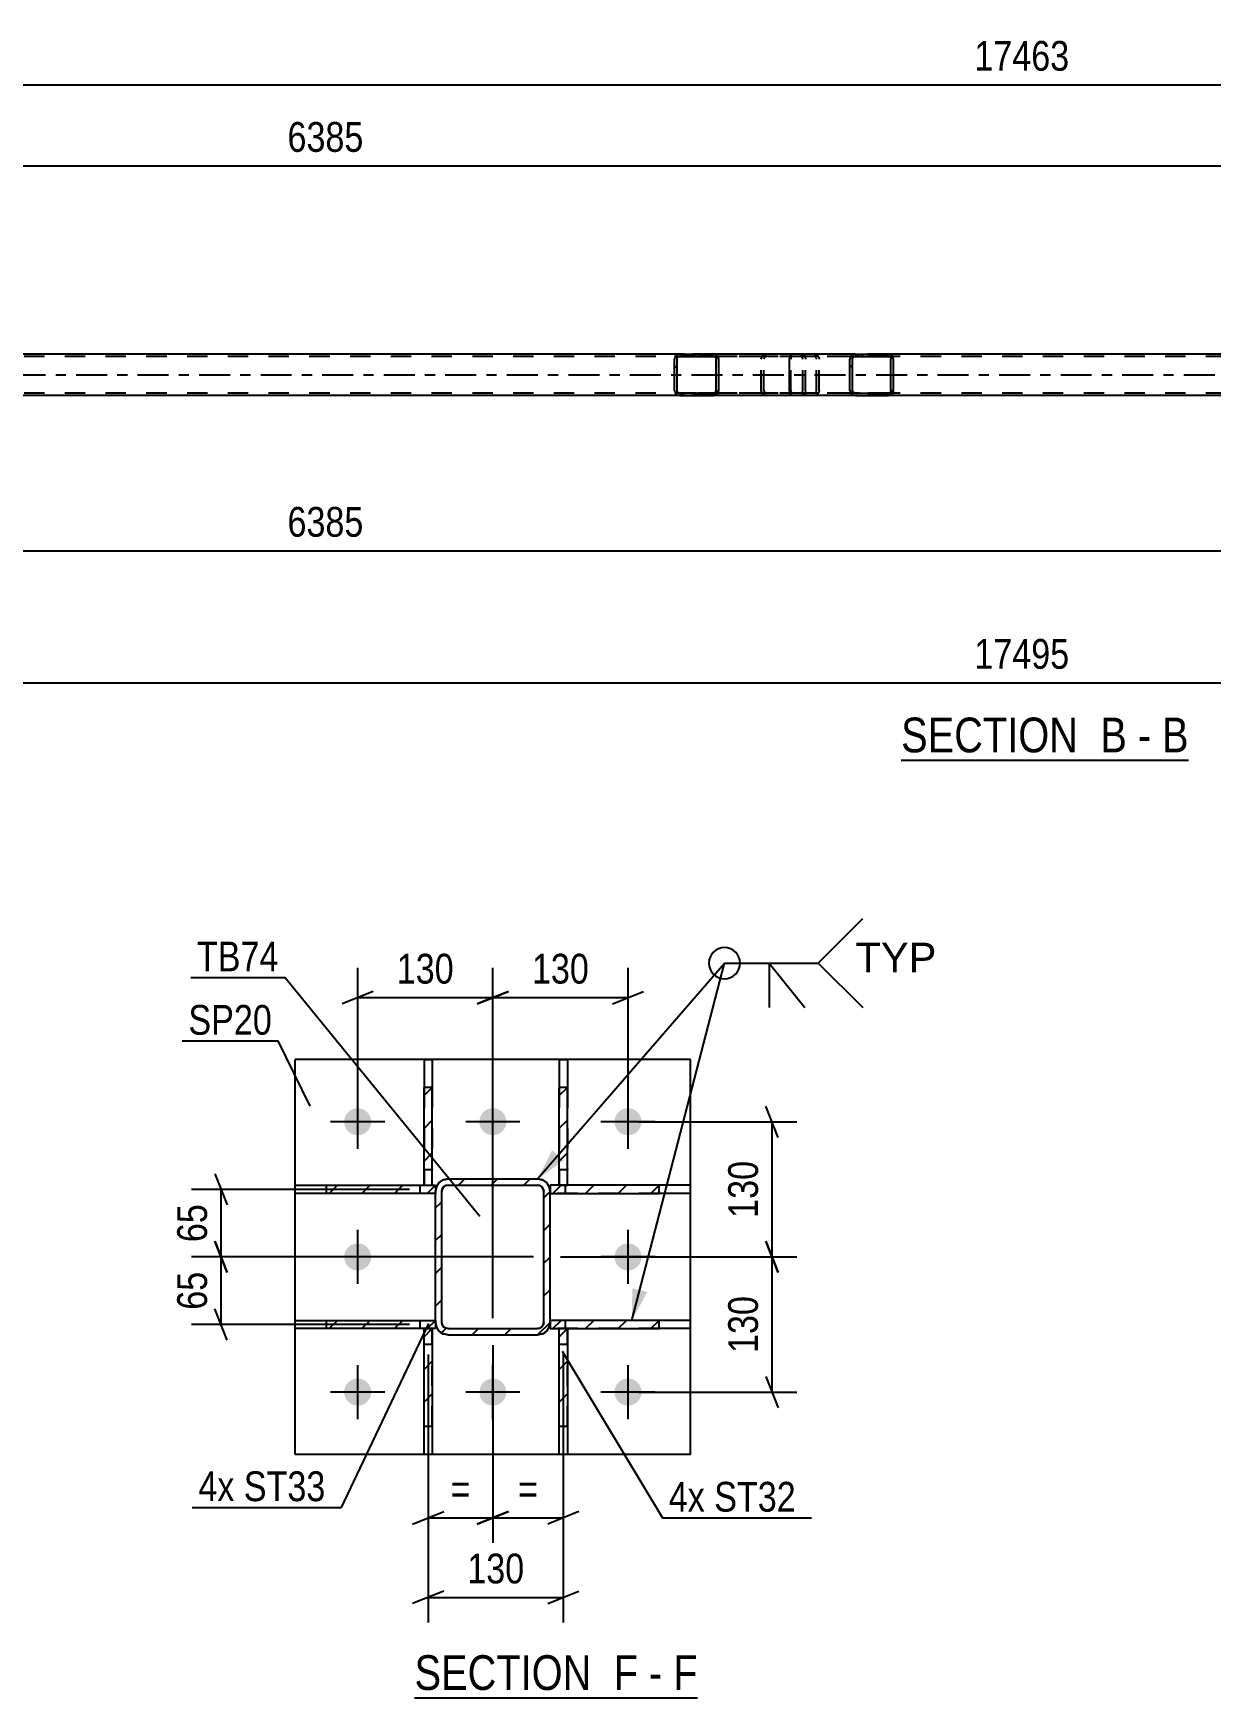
# Model space of a CAD drawing. Header units: millimetres. Extents: x -49 to 792, y -420 to 174.
# Drawn here: x 290.3 to 403.6, y -326.6 to -166.5 of the extents above; entities that cross this region are included whole.
import ezdxf

# ---------------------------------------------------------------- set-up
doc = ezdxf.new("R2010")
doc.units = ezdxf.units.MM
doc.linetypes.add('DXK_LINE_DOT2', pattern=[3.9198, 1.9599, -1.9599])
doc.linetypes.add('DXK_LINE_DOT3', pattern=[5.9187, 2.979, -0.9799, 0.9799, -0.9799])
doc.styles.add('Arial', font='ARIAL.TTF', dxfattribs={"height": 0.2})
doc.styles.add('Arial Narrow', font='ARIALN.TTF', dxfattribs={"height": 0.2})

# ---------------------------------------------------------------- blocks, each defined once
blk = doc.blocks.new('Unknown-122570535-12 - 7274')
at = {"color": 6, "linetype": 'Continuous'}
blk.add_line((373.8, -236.39), (401.45, -236.39), dxfattribs=at)
at = {"color": 0, "linetype": 'Continuous'}
for points in [[(391.91, -235.64), (391.91, -232.14), (373.8, -232.14), (373.8, -235.64)], [(395.51, -235.64), (395.51, -232.14), (392.96, -232.14), (392.96, -235.64)], [(397.84, -235.64), (397.84, -232.14), (396.56, -232.14), (396.56, -235.64)], [(401.45, -235.64), (401.45, -232.14), (398.89, -232.14), (398.89, -235.64)]]:
    blk.add_wipeout(points, dxfattribs=at)
at = {"color": 7, "linetype": 'Continuous', "style": 'Arial Narrow'}
for s, p in [('SECTION ', (373.8, -235.64)), ('B', (392.96, -235.64)), ('B', (398.89, -235.64)), ('-', (396.56, -235.64))]:
    blk.add_text(s, height=3.34, dxfattribs=at).set_placement(p)
blk = doc.blocks.new('Unknown-122570535-17 - 3481')
at = {"color": 6, "linetype": 'Continuous'}
blk.add_line((327, -326.57), (354.22, -326.57), dxfattribs=at)
at = {"color": 0, "linetype": 'Continuous'}
for points in [[(345.11, -325.82), (345.11, -322.32), (327, -322.32), (327, -325.82)], [(348.5, -325.82), (348.5, -322.32), (346.16, -322.32), (346.16, -325.82)], [(350.83, -325.82), (350.83, -322.32), (349.55, -322.32), (349.55, -325.82)], [(354.22, -325.82), (354.22, -322.32), (351.88, -322.32), (351.88, -325.82)]]:
    blk.add_wipeout(points, dxfattribs=at)
at = {"color": 7, "linetype": 'Continuous', "style": 'Arial Narrow'}
for s, p in [('SECTION ', (327, -325.82)), ('F', (346.16, -325.82)), ('F', (351.88, -325.82)), ('-', (349.55, -325.82))]:
    blk.add_text(s, height=3.34, dxfattribs=at).set_placement(p)
blk = doc.blocks.new('Part-122570535-7421 - 7274')
at = {"color": 7, "linetype": 'DXK_LINE_DOT2'}
for p, q in [((714.74, -197.57), (45.86, -197.57)), ((372.57, -197.33), (352.51, -197.33)), ((714.74, -201.09), (45.86, -201.09)), ((372.57, -201.33), (352.51, -201.33))]:
    blk.add_line(p, q, dxfattribs=at)
at = {"color": 2, "linetype": 'Continuous'}
for p, q in [((352.51, -197.33), (287.44, -197.33)), ((437.64, -197.33), (372.57, -197.33)), ((352.51, -201.33), (287.44, -201.33)), ((437.64, -201.33), (372.57, -201.33))]:
    blk.add_line(p, q, dxfattribs=at)
at = {"color": 7, "linetype": 'DXK_LINE_DOT3'}
blk.add_line((45.86, -199.33), (714.74, -199.33), dxfattribs=at)
blk = doc.blocks.new('Part-122570535-7478 - 7274')
at = {"linetype": 'Continuous'}
h = blk.add_hatch(dxfattribs=at)
h.set_pattern_fill('', scale=0.7, style=0, pattern_type=0)
h.set_pattern_definition([(45, (356.216, -197.6216), (-1.57154, 1.57154), [])])
h.paths.add_polyline_path([(356.25, -197.81), (356.22, -197.62), (356.11, -197.47), (355.94, -197.36), (355.74, -197.33), (352.51, -197.33), (352.31, -197.36), (352.15, -197.47), (352.04, -197.62), (352, -197.81), (352, -200.85), (352.04, -201.03), (352.15, -201.18), (352.31, -201.29), (352.51, -201.33), (355.74, -201.33), (355.94, -201.29), (356.11, -201.18), (356.22, -201.03), (356.25, -200.85)])
h.paths.add_polyline_path([(355.98, -200.94), (355.92, -201.01), (355.84, -201.07), (355.74, -201.09), (352.51, -201.09), (352.41, -201.07), (352.33, -201.01), (352.27, -200.94), (352.25, -200.85), (352.25, -197.81), (352.27, -197.71), (352.33, -197.64), (352.41, -197.58), (352.51, -197.57), (355.74, -197.57), (355.84, -197.58), (355.92, -197.64), (355.98, -197.71), (356, -197.81), (356, -200.85)])
at = {"color": 2, "linetype": 'Continuous'}
for p, q in [((352.04, -197.62), (352, -197.81)), ((352, -200.85), (352, -197.81)), ((352.25, -197.81), (352.27, -197.71)), ((352.25, -200.85), (352.25, -197.81)), ((352.27, -197.71), (352.33, -197.64)), ((352.51, -197.33), (352.31, -197.36)), ((352.33, -197.64), (352.41, -197.58)), ((352.41, -197.58), (352.51, -197.57)), ((352.51, -197.33), (355.74, -197.33)), ((352.51, -197.57), (355.74, -197.57)), ((363.33, -197.33), (355.74, -197.33)), ((355.94, -197.36), (355.74, -197.33)), ((355.74, -197.57), (355.84, -197.58)), ((355.84, -197.58), (355.92, -197.64)), ((355.92, -197.64), (355.98, -197.71)), ((355.98, -197.71), (356, -197.81)), ((356, -200.85), (356, -197.81)), ((356.25, -197.81), (356.22, -197.62)), ((356.25, -200.85), (356.25, -197.81)), ((352, -200.85), (352.04, -201.03)), ((352.27, -200.94), (352.25, -200.85)), ((352.33, -201.01), (352.27, -200.94)), ((352.31, -201.29), (352.51, -201.33)), ((352.41, -201.07), (352.33, -201.01)), ((352.51, -201.09), (352.41, -201.07)), ((352.51, -201.09), (355.74, -201.09)), ((352.51, -201.33), (355.74, -201.33)), ((355.84, -201.07), (355.74, -201.09)), ((355.74, -201.33), (355.94, -201.29)), ((363.33, -201.33), (355.74, -201.33)), ((355.92, -201.01), (355.84, -201.07)), ((355.98, -200.94), (355.92, -201.01)), ((356, -200.85), (355.98, -200.94)), ((356.22, -201.03), (356.25, -200.85))]:
    blk.add_line(p, q, dxfattribs=at)
at = {"color": 7, "linetype": 'DXK_LINE_DOT2'}
for p, q in [((355.74, -197.33), (352.51, -197.33)), ((364.09, -197.57), (352.51, -197.57)), ((360.35, -197.81), (360.39, -197.62)), ((360.35, -200.85), (360.35, -197.81)), ((360.62, -197.71), (360.6, -197.81)), ((360.6, -200.85), (360.6, -197.81)), ((360.68, -197.64), (360.62, -197.71)), ((360.66, -197.36), (360.86, -197.33)), ((360.76, -197.58), (360.68, -197.64)), ((360.86, -197.57), (360.76, -197.58)), ((364.09, -197.33), (363.33, -197.33)), ((364.09, -197.33), (364.29, -197.36)), ((364.19, -197.58), (364.09, -197.57)), ((364.27, -197.64), (364.19, -197.58)), ((364.33, -197.71), (364.27, -197.64)), ((364.35, -197.81), (364.33, -197.71)), ((364.35, -200.85), (364.35, -197.81)), ((364.57, -197.62), (364.6, -197.81)), ((364.6, -200.85), (364.6, -197.81)), ((364.09, -201.09), (352.51, -201.09)), ((355.74, -201.33), (352.51, -201.33)), ((360.39, -201.03), (360.35, -200.85)), ((360.6, -200.85), (360.62, -200.94)), ((360.62, -200.94), (360.68, -201.01)), ((360.86, -201.33), (360.66, -201.29)), ((360.68, -201.01), (360.7, -201.03)), ((360.7, -201.03), (360.76, -201.07)), ((360.76, -201.07), (360.86, -201.09)), ((364.09, -201.33), (363.33, -201.33)), ((364.09, -201.09), (364.19, -201.07)), ((364.29, -201.29), (364.09, -201.33)), ((364.19, -201.07), (364.27, -201.01)), ((364.27, -201.01), (364.33, -200.94)), ((364.33, -200.94), (364.35, -200.85)), ((364.6, -200.85), (364.57, -201.03))]:
    blk.add_line(p, q, dxfattribs=at)
at = {"color": 2, "linetype": 'Continuous'}
for centre, start, end in [((352.49, -197.83), 110.7583, 155.68), ((355.76, -197.83), 24.32, 69.2417), ((352.49, -200.82), 204.32, 249.2417), ((355.76, -200.82), 290.7583, 335.68)]:
    blk.add_arc(centre, 0.496, start, end, dxfattribs=at)
at = {"color": 7, "linetype": 'DXK_LINE_DOT2'}
for centre, start, end in [((360.84, -197.83), 110.7583, 155.68), ((364.11, -197.83), 24.32, 69.2417), ((360.84, -200.82), 204.32, 249.2417), ((364.11, -200.82), 290.7583, 335.68)]:
    blk.add_arc(centre, 0.496, start, end, dxfattribs=at)
blk = doc.blocks.new('Part-122570535-7416 - 7274')
at = {"linetype": 'Continuous'}
h = blk.add_hatch(dxfattribs=at)
h.set_pattern_fill('', scale=0.7, style=0, pattern_type=0)
h.set_pattern_definition([(45, (373.034, -197.6216), (-1.57154, 1.57154), [])])
h.paths.add_polyline_path([(373.07, -197.81), (373.03, -197.62), (372.92, -197.47), (372.76, -197.36), (372.57, -197.33), (369.39, -197.33), (369.19, -197.36), (369.03, -197.47), (368.92, -197.62), (368.88, -197.81), (368.88, -200.85), (368.92, -201.03), (369.03, -201.18), (369.19, -201.29), (369.39, -201.33), (372.57, -201.33), (372.76, -201.29), (372.92, -201.18), (373.03, -201.03), (373.07, -200.85)])
h.paths.add_polyline_path([(372.8, -200.94), (372.75, -201.01), (372.67, -201.07), (372.57, -201.09), (369.39, -201.09), (369.29, -201.07), (369.21, -201.01), (369.15, -200.94), (369.13, -200.85), (369.13, -197.81), (369.15, -197.71), (369.21, -197.64), (369.29, -197.58), (369.39, -197.57), (372.57, -197.57), (372.67, -197.58), (372.75, -197.64), (372.8, -197.71), (372.82, -197.81), (372.82, -200.85)])
at = {"color": 2, "linetype": 'Continuous'}
for p, q in [((363.06, -197.81), (363.08, -197.62)), ((363.06, -200.85), (363.06, -197.81)), ((363.08, -197.62), (363.14, -197.47)), ((363.14, -197.47), (363.22, -197.36)), ((363.22, -197.36), (363.33, -197.33)), ((369.39, -197.33), (363.33, -197.33)), ((368.92, -197.62), (368.88, -197.81)), ((368.88, -200.85), (368.88, -197.81)), ((369.13, -197.81), (369.15, -197.71)), ((369.13, -200.85), (369.13, -197.81)), ((369.15, -197.71), (369.21, -197.64)), ((369.39, -197.33), (369.19, -197.36)), ((369.21, -197.64), (369.29, -197.58)), ((369.29, -197.58), (369.39, -197.57)), ((369.39, -197.33), (372.57, -197.33)), ((369.39, -197.57), (372.57, -197.57)), ((372.76, -197.36), (372.57, -197.33)), ((372.57, -197.57), (372.67, -197.58)), ((372.67, -197.58), (372.75, -197.64)), ((372.75, -197.64), (372.8, -197.71)), ((372.8, -197.71), (372.82, -197.81)), ((372.82, -200.85), (372.82, -197.81)), ((373.07, -197.81), (373.03, -197.62)), ((373.07, -200.85), (373.07, -197.81)), ((363.08, -201.03), (363.06, -200.85)), ((363.14, -201.18), (363.08, -201.03)), ((363.22, -201.29), (363.14, -201.18)), ((363.33, -201.33), (363.22, -201.29)), ((369.39, -201.33), (363.33, -201.33)), ((368.88, -200.85), (368.92, -201.03)), ((369.15, -200.94), (369.13, -200.85)), ((369.21, -201.01), (369.15, -200.94)), ((369.19, -201.29), (369.39, -201.33)), ((369.29, -201.07), (369.21, -201.01)), ((369.39, -201.09), (369.29, -201.07)), ((369.39, -201.09), (372.57, -201.09)), ((369.39, -201.33), (372.57, -201.33)), ((372.67, -201.07), (372.57, -201.09)), ((372.57, -201.33), (372.76, -201.29)), ((372.75, -201.01), (372.67, -201.07)), ((372.8, -200.94), (372.75, -201.01)), ((372.82, -200.85), (372.8, -200.94)), ((373.03, -201.03), (373.07, -200.85))]:
    blk.add_line(p, q, dxfattribs=at)
at = {"color": 7, "linetype": 'DXK_LINE_DOT2'}
for p, q in [((363.2, -197.71), (363.19, -197.81)), ((363.19, -200.85), (363.19, -197.81)), ((363.23, -197.64), (363.2, -197.71)), ((363.28, -197.58), (363.23, -197.64)), ((363.33, -197.57), (363.28, -197.58)), ((372.57, -197.57), (363.33, -197.57)), ((364.6, -197.57), (364.6, -197.33)), ((365.42, -197.33), (365.61, -197.36)), ((365.52, -197.58), (365.42, -197.57)), ((365.6, -197.64), (365.52, -197.58)), ((365.65, -197.71), (365.6, -197.64)), ((365.67, -197.81), (365.65, -197.71)), ((365.67, -200.85), (365.67, -197.81)), ((365.88, -197.62), (365.92, -197.81)), ((365.92, -200.85), (365.92, -197.81)), ((372.57, -197.33), (369.39, -197.33)), ((363.19, -200.85), (363.2, -200.94)), ((363.2, -200.94), (363.23, -201.01)), ((363.23, -201.01), (363.28, -201.07)), ((363.28, -201.07), (363.33, -201.09)), ((372.57, -201.09), (363.33, -201.09)), ((364.6, -201.33), (364.6, -201.09)), ((365.42, -201.09), (365.52, -201.07)), ((365.61, -201.29), (365.42, -201.33)), ((365.52, -201.07), (365.6, -201.01)), ((365.6, -201.01), (365.65, -200.94)), ((365.65, -200.94), (365.67, -200.85)), ((365.92, -200.85), (365.88, -201.03)), ((372.57, -201.33), (369.39, -201.33))]:
    blk.add_line(p, q, dxfattribs=at)
for centre, start, end in [((365.43, -197.82), 23.8494, 68.8059), ((365.43, -200.83), 291.1941, 336.1506)]:
    blk.add_arc(centre, 0.492, start, end, dxfattribs=at)
at = {"color": 2, "linetype": 'Continuous'}
for centre, start, end in [((369.37, -197.82), 111.1941, 156.1506), ((372.58, -197.82), 23.8494, 68.8059), ((369.37, -200.83), 203.8494, 248.8059), ((372.58, -200.83), 291.1941, 336.1506)]:
    blk.add_arc(centre, 0.492, start, end, dxfattribs=at)
blk = doc.blocks.new('Part-122570535-3513 - 3481')
at = {"linetype": 'Continuous'}
h = blk.add_hatch(dxfattribs=at)
h.set_pattern_fill('', scale=0.7, style=0, pattern_type=0)
h.set_pattern_definition([(45, (350.527, -277.2686), (-1.57154, 1.57154), [])])
h.paths.add_polyline_path([(350.53, -278.07), (350.53, -277.27), (340.03, -277.27), (340.03, -278.07)])
at = {"color": 7, "linetype": 'DXK_LINE_DOT2'}
for p, q in [((350.53, -277.27), (340.03, -277.27)), ((340.03, -277.27), (340.03, -278.07)), ((350.53, -278.07), (340.03, -278.07)), ((341.53, -278.07), (341.53, -277.27))]:
    blk.add_line(p, q, dxfattribs=at)
at = {"color": 2, "linetype": 'Continuous'}
for p, q in [((350.53, -277.27), (340.03, -277.27)), ((340.03, -277.27), (340.03, -278.07)), ((340.03, -278.07), (350.53, -278.07)), ((353.53, -277.27), (350.53, -277.27)), ((350.53, -278.07), (350.53, -277.27)), ((353.53, -278.07), (350.53, -278.07)), ((353.53, -278.07), (353.53, -277.27))]:
    blk.add_line(p, q, dxfattribs=at)
blk = doc.blocks.new('Part-122570535-3497 - 3481')
at = {"color": 2, "linetype": 'Continuous'}
for p, q in [((315.53, -303.17), (315.53, -265.17)), ((353.53, -265.17), (315.53, -265.17)), ((353.53, -303.17), (353.53, -265.17)), ((353.53, -303.17), (315.53, -303.17))]:
    blk.add_line(p, q, dxfattribs=at)
blk = doc.blocks.new('Part-122570535-3538 - 3481')
at = {"linetype": 'Continuous'}
h = blk.add_hatch(dxfattribs=at)
h.set_pattern_fill('', scale=0.7, style=0, pattern_type=0)
h.set_pattern_definition([(45, (341.7128, -267.8566), (-1.57154, 1.57154), [])])
h.paths.add_polyline_path([(341.71, -277.26), (341.71, -267.86), (340.91, -267.86), (340.91, -277.26)])
at = {"color": 2, "linetype": 'Continuous'}
for p, q in [((340.91, -265.17), (340.91, -267.86)), ((340.91, -265.17), (341.71, -265.17)), ((341.71, -265.17), (341.71, -267.86)), ((340.91, -277.26), (340.91, -267.86)), ((341.71, -267.86), (340.91, -267.86)), ((341.71, -277.26), (341.71, -267.86)), ((340.91, -277.26), (341.71, -277.26))]:
    blk.add_line(p, q, dxfattribs=at)
at = {"color": 7, "linetype": 'DXK_LINE_DOT2'}
for p, q in [((340.91, -267.86), (340.91, -277.26)), ((341.71, -267.86), (341.71, -275.76)), ((340.91, -275.76), (341.71, -275.76)), ((341.71, -277.26), (341.71, -275.76)), ((340.91, -277.26), (341.71, -277.26))]:
    blk.add_line(p, q, dxfattribs=at)
blk = doc.blocks.new('Part-122570535-3543 - 3481')
at = {"linetype": 'Continuous'}
h = blk.add_hatch(dxfattribs=at)
h.set_pattern_fill('', scale=0.7, style=0, pattern_type=0)
h.set_pattern_definition([(45, (328.7134, -267.8565), (-1.57154, 1.57154), [])])
h.paths.add_polyline_path([(328.71, -277.26), (328.71, -267.86), (327.91, -267.86), (327.91, -277.26)])
at = {"color": 2, "linetype": 'Continuous'}
for p, q in [((327.91, -265.17), (327.91, -267.86)), ((327.91, -265.17), (328.71, -265.17)), ((328.71, -265.17), (328.71, -267.86)), ((327.91, -277.26), (327.91, -267.86)), ((328.71, -267.86), (327.91, -267.86)), ((328.71, -277.26), (328.71, -267.86)), ((327.91, -277.26), (328.71, -277.26))]:
    blk.add_line(p, q, dxfattribs=at)
at = {"color": 7, "linetype": 'DXK_LINE_DOT2'}
for p, q in [((327.91, -267.86), (327.91, -277.26)), ((328.71, -267.86), (328.71, -275.76)), ((327.91, -275.76), (328.71, -275.76)), ((328.71, -277.26), (328.71, -275.76)), ((327.91, -277.26), (328.71, -277.26))]:
    blk.add_line(p, q, dxfattribs=at)
blk = doc.blocks.new('Part-122570535-3552 - 3481')
at = {"linetype": 'Continuous'}
h = blk.add_hatch(dxfattribs=at)
h.set_pattern_fill('', scale=0.7, style=0, pattern_type=0)
h.set_pattern_definition([(45, (350.527, -290.2686), (-1.57154, 1.57154), [])])
h.paths.add_polyline_path([(350.53, -291.07), (350.53, -290.27), (340.03, -290.27), (340.03, -291.07)])
at = {"color": 7, "linetype": 'DXK_LINE_DOT2'}
for p, q in [((350.53, -290.27), (340.03, -290.27)), ((340.03, -290.27), (340.03, -291.07)), ((350.53, -291.07), (340.03, -291.07)), ((341.53, -291.07), (341.53, -290.27))]:
    blk.add_line(p, q, dxfattribs=at)
at = {"color": 2, "linetype": 'Continuous'}
for p, q in [((350.53, -290.27), (340.03, -290.27)), ((340.03, -290.27), (340.03, -291.07)), ((340.03, -291.07), (350.53, -291.07)), ((353.53, -290.27), (350.53, -290.27)), ((350.53, -291.07), (350.53, -290.27)), ((353.53, -291.07), (350.53, -291.07)), ((353.53, -291.07), (353.53, -290.27))]:
    blk.add_line(p, q, dxfattribs=at)
blk = doc.blocks.new('Part-122570535-3560 - 3481')
at = {"linetype": 'Continuous'}
h = blk.add_hatch(dxfattribs=at)
h.set_pattern_fill('', scale=0.7, style=0, pattern_type=0)
h.set_pattern_definition([(45, (340.0287, -290.466), (-1.57154, 1.57154), [])])
h.paths.add_polyline_path([(339.94, -290.93), (340.03, -290.47), (340.03, -277.87), (339.94, -277.41), (339.68, -277.02), (339.29, -276.76), (338.83, -276.67), (330.23, -276.67), (329.77, -276.76), (329.38, -277.02), (329.12, -277.41), (329.03, -277.87), (329.03, -290.47), (329.12, -290.93), (329.38, -291.31), (329.77, -291.57), (330.23, -291.67), (338.83, -291.67), (339.29, -291.57), (339.68, -291.31)])
h.paths.add_polyline_path([(339.06, -291.02), (338.83, -291.07), (330.23, -291.07), (330, -291.02), (329.8, -290.89), (329.67, -290.7), (329.63, -290.47), (329.63, -277.87), (329.67, -277.64), (329.8, -277.44), (330, -277.31), (330.23, -277.27), (338.83, -277.27), (339.06, -277.31), (339.25, -277.44), (339.38, -277.64), (339.43, -277.87), (339.43, -290.47), (339.38, -290.7), (339.25, -290.89)])
at = {"color": 7, "linetype": 'DXK_LINE_DOT2'}
for p, q in [((329.77, -276.76), (330.23, -276.67)), ((330.23, -276.67), (338.83, -276.67)), ((338.83, -276.67), (339.29, -276.76)), ((329.03, -277.87), (329.12, -277.41)), ((329.03, -290.47), (329.03, -277.87)), ((329.67, -277.64), (329.63, -277.87)), ((329.63, -290.47), (329.63, -277.87)), ((329.8, -277.44), (329.67, -277.64)), ((330, -277.31), (329.8, -277.44)), ((330.23, -277.27), (330, -277.31)), ((330.23, -277.27), (338.83, -277.27)), ((339.06, -277.31), (338.83, -277.27)), ((339.25, -277.44), (339.06, -277.31)), ((339.38, -277.64), (339.25, -277.44)), ((339.43, -277.87), (339.38, -277.64)), ((339.43, -290.47), (339.43, -277.87)), ((339.94, -277.41), (340.03, -277.87)), ((340.03, -290.47), (340.03, -277.87)), ((329.12, -290.93), (329.03, -290.47)), ((329.63, -290.47), (329.67, -290.7)), ((329.67, -290.7), (329.8, -290.89)), ((329.8, -290.89), (330, -291.02)), ((330, -291.02), (330.23, -291.07)), ((330.23, -291.07), (338.83, -291.07)), ((338.83, -291.07), (339.06, -291.02)), ((339.06, -291.02), (339.25, -290.89)), ((339.25, -290.89), (339.38, -290.7)), ((339.38, -290.7), (339.43, -290.47)), ((340.03, -290.47), (339.94, -290.93)), ((330.23, -291.67), (329.77, -291.57)), ((330.23, -291.67), (338.83, -291.67)), ((339.29, -291.57), (338.83, -291.67))]:
    blk.add_line(p, q, dxfattribs=at)
at = {"color": 2, "linetype": 'Continuous'}
for p, q in [((330.23, -276.67), (329.77, -276.76)), ((330.23, -276.67), (338.83, -276.67)), ((339.29, -276.76), (338.83, -276.67)), ((329.12, -277.41), (329.03, -277.87)), ((329.03, -290.47), (329.03, -277.87)), ((329.63, -277.87), (329.67, -277.64)), ((329.63, -290.47), (329.63, -277.87)), ((329.67, -277.64), (329.8, -277.44)), ((329.8, -277.44), (330, -277.31)), ((330, -277.31), (330.23, -277.27)), ((330.23, -277.27), (338.83, -277.27)), ((338.83, -277.27), (339.06, -277.31)), ((339.06, -277.31), (339.25, -277.44)), ((339.25, -277.44), (339.38, -277.64)), ((339.38, -277.64), (339.43, -277.87)), ((339.43, -290.47), (339.43, -277.87)), ((340.03, -277.87), (339.94, -277.41)), ((340.03, -290.47), (340.03, -277.87)), ((329.03, -290.47), (329.12, -290.93)), ((329.67, -290.7), (329.63, -290.47)), ((329.8, -290.89), (329.67, -290.7)), ((330, -291.02), (329.8, -290.89)), ((330.23, -291.07), (330, -291.02)), ((330.23, -291.07), (338.83, -291.07)), ((339.06, -291.02), (338.83, -291.07)), ((339.25, -290.89), (339.06, -291.02)), ((339.38, -290.7), (339.25, -290.89)), ((339.43, -290.47), (339.38, -290.7)), ((339.94, -290.93), (340.03, -290.47)), ((329.77, -291.57), (330.23, -291.67)), ((330.23, -291.67), (338.83, -291.67)), ((338.83, -291.67), (339.29, -291.57))]:
    blk.add_line(p, q, dxfattribs=at)
at = {"color": 7, "linetype": 'DXK_LINE_DOT3'}
blk.add_line((334.53, -284.17), (334.53, -284.17), dxfattribs=at)
at = {"color": 7, "linetype": 'DXK_LINE_DOT2'}
for centre, start, end in [((330.23, -277.87), 112.5, 157.5), ((338.83, -277.87), 22.5, 67.5), ((330.23, -290.47), 202.5, 247.5), ((338.83, -290.47), 292.5, 337.5)]:
    blk.add_arc(centre, 1.2, start, end, dxfattribs=at)
at = {"color": 2, "linetype": 'Continuous'}
for centre, start, end in [((330.23, -277.87), 112.5, 157.5), ((338.83, -277.87), 22.5, 67.5), ((330.23, -290.47), 202.5, 247.5), ((338.83, -290.47), 292.5, 337.5)]:
    blk.add_arc(centre, 1.2, start, end, dxfattribs=at)
blk = doc.blocks.new('Part-122570535-3598 - 3481')
at = {"linetype": 'Continuous'}
h = blk.add_hatch(dxfattribs=at)
h.set_pattern_fill('', scale=0.7, style=0, pattern_type=0)
h.set_pattern_definition([(45, (329.0287, -277.269), (-1.57154, 1.57154), [])])
h.paths.add_polyline_path([(329.03, -278.07), (329.03, -277.27), (318.53, -277.27), (318.53, -278.07)])
at = {"color": 2, "linetype": 'Continuous'}
for p, q in [((315.53, -278.07), (315.53, -277.27)), ((315.53, -277.27), (318.53, -277.27)), ((318.53, -278.07), (315.53, -278.07)), ((318.53, -277.27), (329.03, -277.27)), ((318.53, -278.07), (318.53, -277.27)), ((329.03, -278.07), (318.53, -278.07)), ((329.03, -277.27), (329.03, -278.07))]:
    blk.add_line(p, q, dxfattribs=at)
at = {"color": 7, "linetype": 'DXK_LINE_DOT2'}
for p, q in [((318.53, -277.27), (329.03, -277.27)), ((329.03, -278.07), (318.53, -278.07)), ((327.53, -278.07), (327.53, -277.27)), ((329.03, -277.27), (329.03, -278.07))]:
    blk.add_line(p, q, dxfattribs=at)
blk = doc.blocks.new('Bolt-122570535-3609 - 3481')
at = {"linetype": 'Continuous'}
for points in [[(320.23, -271.17, -1), (322.83, -271.17, -1)], [(333.23, -271.17, -1), (335.83, -271.17, -1)], [(346.23, -271.17, -1), (348.83, -271.17, -1)], [(320.23, -284.17, -1), (322.83, -284.17, -1)], [(346.23, -284.17, -1), (348.83, -284.17, -1)], [(320.23, -297.17, -1), (322.83, -297.17, -1)], [(333.23, -297.17, -1), (335.83, -297.17, -1)], [(346.23, -297.17, -1), (348.83, -297.17, -1)]]:
    blk.add_hatch(color=1, dxfattribs=at).paths.add_polyline_path(points)
at = {"color": 1, "linetype": 'Continuous'}
for p, q in [((321.53, -273.77), (321.53, -268.57)), ((334.53, -273.77), (334.53, -268.57)), ((347.53, -273.77), (347.53, -268.57)), ((324.13, -271.17), (318.93, -271.17)), ((337.13, -271.17), (331.93, -271.17)), ((350.13, -271.17), (344.93, -271.17)), ((321.53, -286.77), (321.53, -281.57)), ((347.53, -286.77), (347.53, -281.57)), ((324.13, -284.17), (318.93, -284.17)), ((350.13, -284.17), (344.93, -284.17)), ((321.53, -299.77), (321.53, -294.57)), ((334.53, -299.77), (334.53, -294.57)), ((347.53, -299.77), (347.53, -294.57)), ((324.13, -297.17), (318.93, -297.17)), ((337.13, -297.17), (331.93, -297.17)), ((350.13, -297.17), (344.93, -297.17))]:
    blk.add_line(p, q, dxfattribs=at)
blk = doc.blocks.new('Part-122570535-3677 - 3481')
at = {"linetype": 'Continuous'}
h = blk.add_hatch(dxfattribs=at)
h.set_pattern_fill('', scale=0.7, style=0, pattern_type=0)
h.set_pattern_definition([(45, (341.7133, -291.0587), (-1.57154, 1.57154), [])])
h.paths.add_polyline_path([(341.71, -300.48), (341.71, -291.06), (340.91, -291.06), (340.91, -300.48)])
at = {"color": 7, "linetype": 'DXK_LINE_DOT2'}
for p, q in [((340.91, -292.56), (340.91, -291.06)), ((340.91, -291.06), (341.71, -291.06)), ((341.71, -300.48), (341.71, -291.06)), ((340.91, -292.56), (341.71, -292.56)), ((340.91, -300.48), (340.91, -292.56))]:
    blk.add_line(p, q, dxfattribs=at)
at = {"color": 2, "linetype": 'Continuous'}
for p, q in [((340.91, -300.48), (340.91, -291.06)), ((340.91, -291.06), (341.71, -291.06)), ((341.71, -291.06), (341.71, -300.48)), ((340.91, -303.17), (340.91, -300.48)), ((341.71, -300.48), (340.91, -300.48)), ((341.71, -300.48), (341.71, -303.17)), ((341.71, -303.17), (340.91, -303.17))]:
    blk.add_line(p, q, dxfattribs=at)
blk = doc.blocks.new('Part-122570535-3682 - 3481')
at = {"linetype": 'Continuous'}
h = blk.add_hatch(dxfattribs=at)
h.set_pattern_fill('', scale=0.7, style=0, pattern_type=0)
h.set_pattern_definition([(45, (328.7138, -291.0587), (-1.57154, 1.57154), [])])
h.paths.add_polyline_path([(328.71, -300.48), (328.71, -291.06), (327.91, -291.06), (327.91, -300.48)])
at = {"color": 7, "linetype": 'DXK_LINE_DOT2'}
for p, q in [((327.91, -292.56), (327.91, -291.06)), ((327.91, -291.06), (328.71, -291.06)), ((328.71, -300.48), (328.71, -291.06)), ((327.91, -292.56), (328.71, -292.56)), ((327.91, -300.48), (327.91, -292.56))]:
    blk.add_line(p, q, dxfattribs=at)
at = {"color": 2, "linetype": 'Continuous'}
for p, q in [((327.91, -300.48), (327.91, -291.06)), ((327.91, -291.06), (328.71, -291.06)), ((328.71, -291.06), (328.71, -300.48)), ((327.91, -303.17), (327.91, -300.48)), ((328.71, -300.48), (327.91, -300.48)), ((328.71, -300.48), (328.71, -303.17)), ((328.71, -303.17), (327.91, -303.17))]:
    blk.add_line(p, q, dxfattribs=at)
blk = doc.blocks.new('Part-122570535-3703 - 3481')
at = {"linetype": 'Continuous'}
h = blk.add_hatch(dxfattribs=at)
h.set_pattern_fill('', scale=0.7, style=0, pattern_type=0)
h.set_pattern_definition([(45, (329.0287, -290.269), (-1.57154, 1.57154), [])])
h.paths.add_polyline_path([(329.03, -291.07), (329.03, -290.27), (318.53, -290.27), (318.53, -291.07)])
at = {"color": 2, "linetype": 'Continuous'}
for p, q in [((315.53, -291.07), (315.53, -290.27)), ((315.53, -290.27), (318.53, -290.27)), ((318.53, -291.07), (315.53, -291.07)), ((318.53, -290.27), (329.03, -290.27)), ((318.53, -291.07), (318.53, -290.27)), ((329.03, -291.07), (318.53, -291.07)), ((329.03, -290.27), (329.03, -291.07))]:
    blk.add_line(p, q, dxfattribs=at)
at = {"color": 7, "linetype": 'DXK_LINE_DOT2'}
for p, q in [((318.53, -290.27), (329.03, -290.27)), ((329.03, -291.07), (318.53, -291.07)), ((327.53, -291.07), (327.53, -290.27)), ((329.03, -290.27), (329.03, -291.07))]:
    blk.add_line(p, q, dxfattribs=at)
blk = doc.blocks.new('StraightDimension-122570535-7672 - 7274')
at = {"color": 7, "linetype": 'Continuous'}
blk.add_line((45.22, -228.95), (725.6, -228.95), dxfattribs=at)
at = {"color": 0}
blk.add_wipeout([(390.58, -228.2), (390.58, -224), (380.24, -224), (380.24, -228.2)], dxfattribs=at)
at = {"color": 3, "style": 'Arial Narrow'}
blk.add_text('17495', height=2.863, dxfattribs=at).set_placement((380.84, -227.6))
blk = doc.blocks.new('StraightDimension-122570535-7683 - 7274')
at = {"color": 7, "linetype": 'Continuous'}
blk.add_line((190.74, -179.23), (446.14, -179.23), dxfattribs=at)
at = {"color": 0}
blk.add_wipeout([(322.69, -178.48), (322.69, -174.28), (314.18, -174.28), (314.18, -178.48)], dxfattribs=at)
at = {"color": 3, "style": 'Arial Narrow'}
blk.add_text('6385', height=2.863, dxfattribs=at).set_placement((314.78, -177.88))
blk = doc.blocks.new('StraightDimension-122570535-7758 - 7274')
at = {"color": 7, "linetype": 'Continuous'}
blk.add_line((190.74, -216.25), (446.14, -216.25), dxfattribs=at)
at = {"color": 0}
blk.add_wipeout([(322.69, -215.5), (322.69, -211.3), (314.18, -211.3), (314.18, -215.5)], dxfattribs=at)
at = {"color": 3, "style": 'Arial Narrow'}
blk.add_text('6385', height=2.863, dxfattribs=at).set_placement((314.78, -214.9))
blk = doc.blocks.new('StraightDimension-122570535-7781 - 7274')
at = {"color": 7, "linetype": 'Continuous'}
blk.add_line((45.86, -171.43), (724.96, -171.43), dxfattribs=at)
at = {"color": 0}
blk.add_wipeout([(390.58, -170.68), (390.58, -166.48), (380.24, -166.48), (380.24, -170.68)], dxfattribs=at)
at = {"color": 3, "style": 'Arial Narrow'}
blk.add_text('17463', height=2.863, dxfattribs=at).set_placement((380.84, -170.08))
blk = doc.blocks.new('StraightDimension-122570535-3799 - 3481')
at = {"color": 7, "linetype": 'Continuous'}
for p, q in [((361.98, -285.67), (360.78, -282.67)), ((341.03, -284.17), (363.78, -284.17)), ((361.38, -297.17), (361.38, -284.17)), ((360.78, -295.67), (361.98, -298.67)), ((348.53, -297.17), (363.78, -297.17))]:
    blk.add_line(p, q, dxfattribs=at)
at = {"color": 0}
blk.add_wipeout([(360.63, -287.32), (356.43, -287.32), (356.43, -294.01), (360.63, -294.01)], dxfattribs=at)
at = {"color": 3, "style": 'Arial Narrow'}
blk.add_text('130', height=2.863, rotation=90.0002, dxfattribs=at).set_placement((360.03, -293.41))
blk = doc.blocks.new('StraightDimension-122570535-42319 - 3481')
at = {"color": 7, "linetype": 'Continuous'}
for p, q in [((321.53, -270.17), (321.53, -256.38)), ((334.53, -290.07), (334.53, -256.38)), ((323.03, -258.63), (320.03, -259.83)), ((321.53, -259.23), (334.53, -259.23)), ((333.03, -259.83), (336.03, -258.63))]:
    blk.add_line(p, q, dxfattribs=at)
at = {"color": 0}
blk.add_wipeout([(331.37, -258.48), (331.37, -254.28), (324.69, -254.28), (324.69, -258.48)], dxfattribs=at)
at = {"color": 3, "style": 'Arial Narrow'}
blk.add_text('130', height=2.863, dxfattribs=at).set_placement((325.29, -257.88))
blk = doc.blocks.new('StraightDimension-122570535-3810 - 3481')
at = {"color": 7, "linetype": 'Continuous'}
for p, q in [((334.53, -292.67), (334.53, -311.67)), ((328.31, -304.17), (328.31, -311.67)), ((326.81, -309.87), (329.81, -308.67)), ((336.03, -308.67), (333.03, -309.87)), ((328.31, -309.27), (334.53, -309.27))]:
    blk.add_line(p, q, dxfattribs=at)
at = {"color": 0}
blk.add_wipeout([(332.98, -308.52), (332.98, -304.32), (329.86, -304.32), (329.86, -308.52)], dxfattribs=at)
at = {"color": 3, "style": 'Arial Narrow'}
blk.add_text('=', height=2.86, dxfattribs=at).set_placement((330.46, -307.92))
blk = doc.blocks.new('StraightDimension-122570535-42301 - 3481')
at = {"color": 7, "linetype": 'Continuous'}
for p, q in [((307.79, -282.67), (308.99, -285.67)), ((338.43, -284.17), (305.54, -284.17)), ((308.39, -290.67), (308.39, -284.17)), ((308.99, -292.17), (307.79, -289.17)), ((326.53, -290.67), (305.54, -290.67))]:
    blk.add_line(p, q, dxfattribs=at)
at = {"color": 0}
blk.add_wipeout([(307.64, -284.99), (303.44, -284.99), (303.44, -289.85), (307.64, -289.85)], dxfattribs=at)
at = {"color": 3, "style": 'Arial Narrow'}
blk.add_text('65', height=2.863, rotation=90.0002, dxfattribs=at).set_placement((307.04, -289.25))
blk = doc.blocks.new('StraightDimension-122570535-3739 - 3481')
at = {"color": 7, "linetype": 'Continuous'}
for p, q in [((328.31, -293.56), (328.31, -319.32)), ((341.31, -293.56), (341.31, -319.32)), ((329.81, -316.32), (326.81, -317.52)), ((328.31, -316.92), (341.31, -316.92)), ((339.81, -317.52), (342.81, -316.32))]:
    blk.add_line(p, q, dxfattribs=at)
at = {"color": 0}
blk.add_wipeout([(338.16, -316.17), (338.16, -311.97), (331.47, -311.97), (331.47, -316.17)], dxfattribs=at)
at = {"color": 3, "style": 'Arial Narrow'}
blk.add_text('130', height=2.863, dxfattribs=at).set_placement((332.07, -315.57))
blk = doc.blocks.new('StraightDimension-122570535-3789 - 3481')
at = {"color": 7, "linetype": 'Continuous'}
for p, q in [((361.98, -272.67), (360.78, -269.67)), ((348.53, -271.17), (363.78, -271.17)), ((361.38, -284.17), (361.38, -271.17)), ((360.78, -282.67), (361.98, -285.67)), ((341.03, -284.17), (363.78, -284.17))]:
    blk.add_line(p, q, dxfattribs=at)
at = {"color": 0}
blk.add_wipeout([(360.63, -274.32), (356.43, -274.32), (356.43, -281.01), (360.63, -281.01)], dxfattribs=at)
at = {"color": 3, "style": 'Arial Narrow'}
blk.add_text('130', height=2.863, rotation=90.0002, dxfattribs=at).set_placement((360.03, -280.41))
blk = doc.blocks.new('StraightDimension-122570535-3819 - 3481')
at = {"color": 7, "linetype": 'Continuous'}
for p, q in [((334.53, -292.67), (334.53, -311.67)), ((341.31, -304.17), (341.31, -311.67)), ((333.03, -309.87), (336.03, -308.67)), ((342.81, -308.67), (339.81, -309.87)), ((334.53, -309.27), (341.31, -309.27))]:
    blk.add_line(p, q, dxfattribs=at)
at = {"color": 0}
blk.add_wipeout([(339.48, -308.52), (339.48, -304.32), (336.36, -304.32), (336.36, -308.52)], dxfattribs=at)
at = {"color": 3, "style": 'Arial Narrow'}
blk.add_text('=', height=2.86, dxfattribs=at).set_placement((336.96, -307.92))
blk = doc.blocks.new('StraightDimension-122570535-42300 - 3481')
at = {"color": 7, "linetype": 'Continuous'}
for p, q in [((307.79, -276.17), (308.99, -279.17)), ((326.53, -277.67), (305.54, -277.67)), ((308.39, -284.17), (308.39, -277.67)), ((308.99, -285.67), (307.79, -282.67)), ((338.43, -284.17), (305.54, -284.17))]:
    blk.add_line(p, q, dxfattribs=at)
at = {"color": 0}
blk.add_wipeout([(307.64, -278.49), (303.44, -278.49), (303.44, -283.35), (307.64, -283.35)], dxfattribs=at)
at = {"color": 3, "style": 'Arial Narrow'}
blk.add_text('65', height=2.863, rotation=90.0002, dxfattribs=at).set_placement((307.04, -282.75))
blk = doc.blocks.new('StraightDimension-122570535-42318 - 3481')
at = {"color": 7, "linetype": 'Continuous'}
for p, q in [((334.53, -290.07), (334.53, -256.38)), ((347.53, -270.17), (347.53, -256.38)), ((336.03, -258.63), (333.03, -259.83)), ((334.53, -259.23), (347.53, -259.23)), ((346.03, -259.83), (349.03, -258.63))]:
    blk.add_line(p, q, dxfattribs=at)
at = {"color": 0}
blk.add_wipeout([(344.37, -258.48), (344.37, -254.28), (337.69, -254.28), (337.69, -258.48)], dxfattribs=at)
at = {"color": 3, "style": 'Arial Narrow'}
blk.add_text('130', height=2.863, dxfattribs=at).set_placement((338.29, -257.88))
blk = doc.blocks.new('Mark-122570535-3493 - 3481')
at = {"color": 0}
blk.add_wipeout([(313.29, -262.8), (313.29, -259.8), (305.25, -259.8), (305.25, -262.8)], dxfattribs=at)
blk.add_wipeout([(313.29, -262.8), (313.29, -259.8), (305.25, -259.8), (305.25, -262.8)], dxfattribs=at)
at = {"color": 30, "linetype": 'Continuous'}
for p in [(304.65, -263.4), (316.95, -269.68)]:
    blk.add_line(p, (313.89, -263.4), dxfattribs=at)
at = {"color": 3, "style": 'Arial Narrow'}
blk.add_text('SP20', height=2.863, dxfattribs=at).set_placement((305.25, -262.8))
blk = doc.blocks.new('Mark-122570535-3556 - 3481')
at = {"color": 0}
blk.add_wipeout([(313.93, -256.71), (313.93, -253.71), (306.07, -253.71), (306.07, -256.71)], dxfattribs=at)
blk.add_wipeout([(313.93, -256.71), (313.93, -253.71), (306.07, -253.71), (306.07, -256.71)], dxfattribs=at)
at = {"color": 30, "linetype": 'Continuous'}
for p in [(305.47, -257.31), (333.28, -280.28)]:
    blk.add_line(p, (314.53, -257.31), dxfattribs=at)
at = {"color": 3, "style": 'Arial Narrow'}
blk.add_text('TB74', height=2.863, dxfattribs=at).set_placement((306.07, -256.71))
blk = doc.blocks.new('WeldMark-122570535-3828 - 3481')
at = {"linetype": 'Continuous'}
for points in [[(341.36, -274.89), (338.83, -276.67), (340.23, -273.91)], [(349.39, -287.55), (347.91, -290.27), (347.94, -287.18)]]:
    blk.add_hatch(color=30, dxfattribs=at).paths.add_polyline_path(points)
at = {"color": 30, "linetype": 'Continuous'}
for p, q in [((338.83, -276.67), (356.81, -255.91)), ((347.91, -290.27), (356.81, -255.91)), ((356.81, -255.91), (365.81, -255.91))]:
    blk.add_line(p, q, dxfattribs=at)
at = {"color": 3, "linetype": 'Continuous'}
for q in [(364.53, -260.19), (361.1, -260.19)]:
    blk.add_line((361.1, -255.91), q, dxfattribs=at)
for start, end in [(90, 270), (270, 90)]:
    blk.add_arc((356.81, -255.91), 1.5, start, end, dxfattribs=at)
at = {"color": 0, "linetype": 'Continuous'}
blk.add_wipeout([(377.19, -256.81), (377.19, -253.81), (369.41, -253.81), (369.41, -256.81)], dxfattribs=at)
blk.add_wipeout([(377.19, -256.81), (377.19, -253.81), (369.41, -253.81), (369.41, -256.81)], dxfattribs=at)
at = {"color": 3, "linetype": 'Continuous'}
for q in [(370.1, -251.62), (370.1, -260.19)]:
    blk.add_line((365.81, -255.91), q, dxfattribs=at)
at = {"color": 3, "linetype": 'Continuous', "style": 'Arial'}
blk.add_text('TYP', height=2.865, dxfattribs=at).set_placement((369.41, -256.81))
blk = doc.blocks.new('MarkSet-122570535-3877 - 3481')
at = {"color": 0}
for points in [[(354.92, -308.67), (354.92, -305.67), (351.45, -305.67), (351.45, -308.67)], [(363.67, -308.67), (363.67, -305.67), (355.82, -305.67), (355.82, -308.67)]]:
    blk.add_wipeout(points, dxfattribs=at)
for points in [[(354.92, -308.67), (354.92, -305.67), (351.45, -305.67), (351.45, -308.67)], [(363.67, -308.67), (363.67, -305.67), (355.82, -305.67), (355.82, -308.67)]]:
    blk.add_wipeout(points, dxfattribs=at)
at = {"color": 30, "linetype": 'Continuous'}
for p, q in [((341.21, -293.25), (350.85, -309.27)), ((350.85, -309.27), (365.17, -309.27))]:
    blk.add_line(p, q, dxfattribs=at)
at = {"color": 3, "style": 'Arial Narrow'}
for s, p in [('4x', (351.45, -308.67)), ('ST32', (355.82, -308.67))]:
    blk.add_text(s, height=2.863, dxfattribs=at).set_placement(p)
blk = doc.blocks.new('MarkSet-122570535-3907 - 3481')
at = {"color": 30, "linetype": 'Continuous'}
blk.add_line((328.33, -290.56), (319.94, -308.26), dxfattribs=at)
at = {"color": 0}
for points in [[(309.68, -307.66), (309.68, -304.66), (306.21, -304.66), (306.21, -307.66)], [(318.44, -307.66), (318.44, -304.66), (310.58, -304.66), (310.58, -307.66)]]:
    blk.add_wipeout(points, dxfattribs=at)
for points in [[(309.68, -307.66), (309.68, -304.66), (306.21, -304.66), (306.21, -307.66)], [(318.44, -307.66), (318.44, -304.66), (310.58, -304.66), (310.58, -307.66)]]:
    blk.add_wipeout(points, dxfattribs=at)
at = {"color": 30, "linetype": 'Continuous'}
blk.add_line((305.61, -308.26), (319.94, -308.26), dxfattribs=at)
at = {"color": 3, "style": 'Arial Narrow'}
for s, p in [('4x', (306.21, -307.66)), ('ST33', (310.58, -307.66))]:
    blk.add_text(s, height=2.863, dxfattribs=at).set_placement(p)

msp = doc.modelspace()

# ---------------------------------------------------------------- block references
for name in ['StraightDimension-122570535-7683 - 7274', 'Part-122570535-7421 - 7274', 'Part-122570535-7478 - 7274', 'Part-122570535-7416 - 7274', 'Unknown-122570535-12 - 7274', 'Part-122570535-3497 - 3481', 'Part-122570535-3543 - 3481', 'Part-122570535-3538 - 3481', 'Bolt-122570535-3609 - 3481', 'Part-122570535-3560 - 3481', 'Part-122570535-3598 - 3481', 'Part-122570535-3513 - 3481', 'Part-122570535-3703 - 3481', 'Part-122570535-3682 - 3481', 'Part-122570535-3552 - 3481', 'Part-122570535-3677 - 3481', 'Unknown-122570535-17 - 3481']:
    msp.add_blockref(name, (0, 0))

# ---------------------------------------------------------------- next in the draw order: block references
for name in ['StraightDimension-122570535-7781 - 7274', 'StraightDimension-122570535-7672 - 7274', 'StraightDimension-122570535-42319 - 3481', 'Mark-122570535-3493 - 3481', 'StraightDimension-122570535-3799 - 3481', 'StraightDimension-122570535-3810 - 3481']:
    msp.add_blockref(name, (0, 0))

# ---------------------------------------------------------------- next in the draw order: block references
for name in ['StraightDimension-122570535-7758 - 7274', 'StraightDimension-122570535-3789 - 3481', 'StraightDimension-122570535-42301 - 3481', 'StraightDimension-122570535-3739 - 3481']:
    msp.add_blockref(name, (0, 0))

# ---------------------------------------------------------------- next in the draw order: block references
for name in ['StraightDimension-122570535-42300 - 3481', 'MarkSet-122570535-3907 - 3481', 'StraightDimension-122570535-3819 - 3481']:
    msp.add_blockref(name, (0, 0))

# ---------------------------------------------------------------- next in the draw order: block references
for name in ['StraightDimension-122570535-42318 - 3481', 'MarkSet-122570535-3877 - 3481']:
    msp.add_blockref(name, (0, 0))

# ---------------------------------------------------------------- next in the draw order: block references
for name in ['WeldMark-122570535-3828 - 3481', 'Mark-122570535-3556 - 3481']:
    msp.add_blockref(name, (0, 0))

doc.saveas('drawing.dxf')
